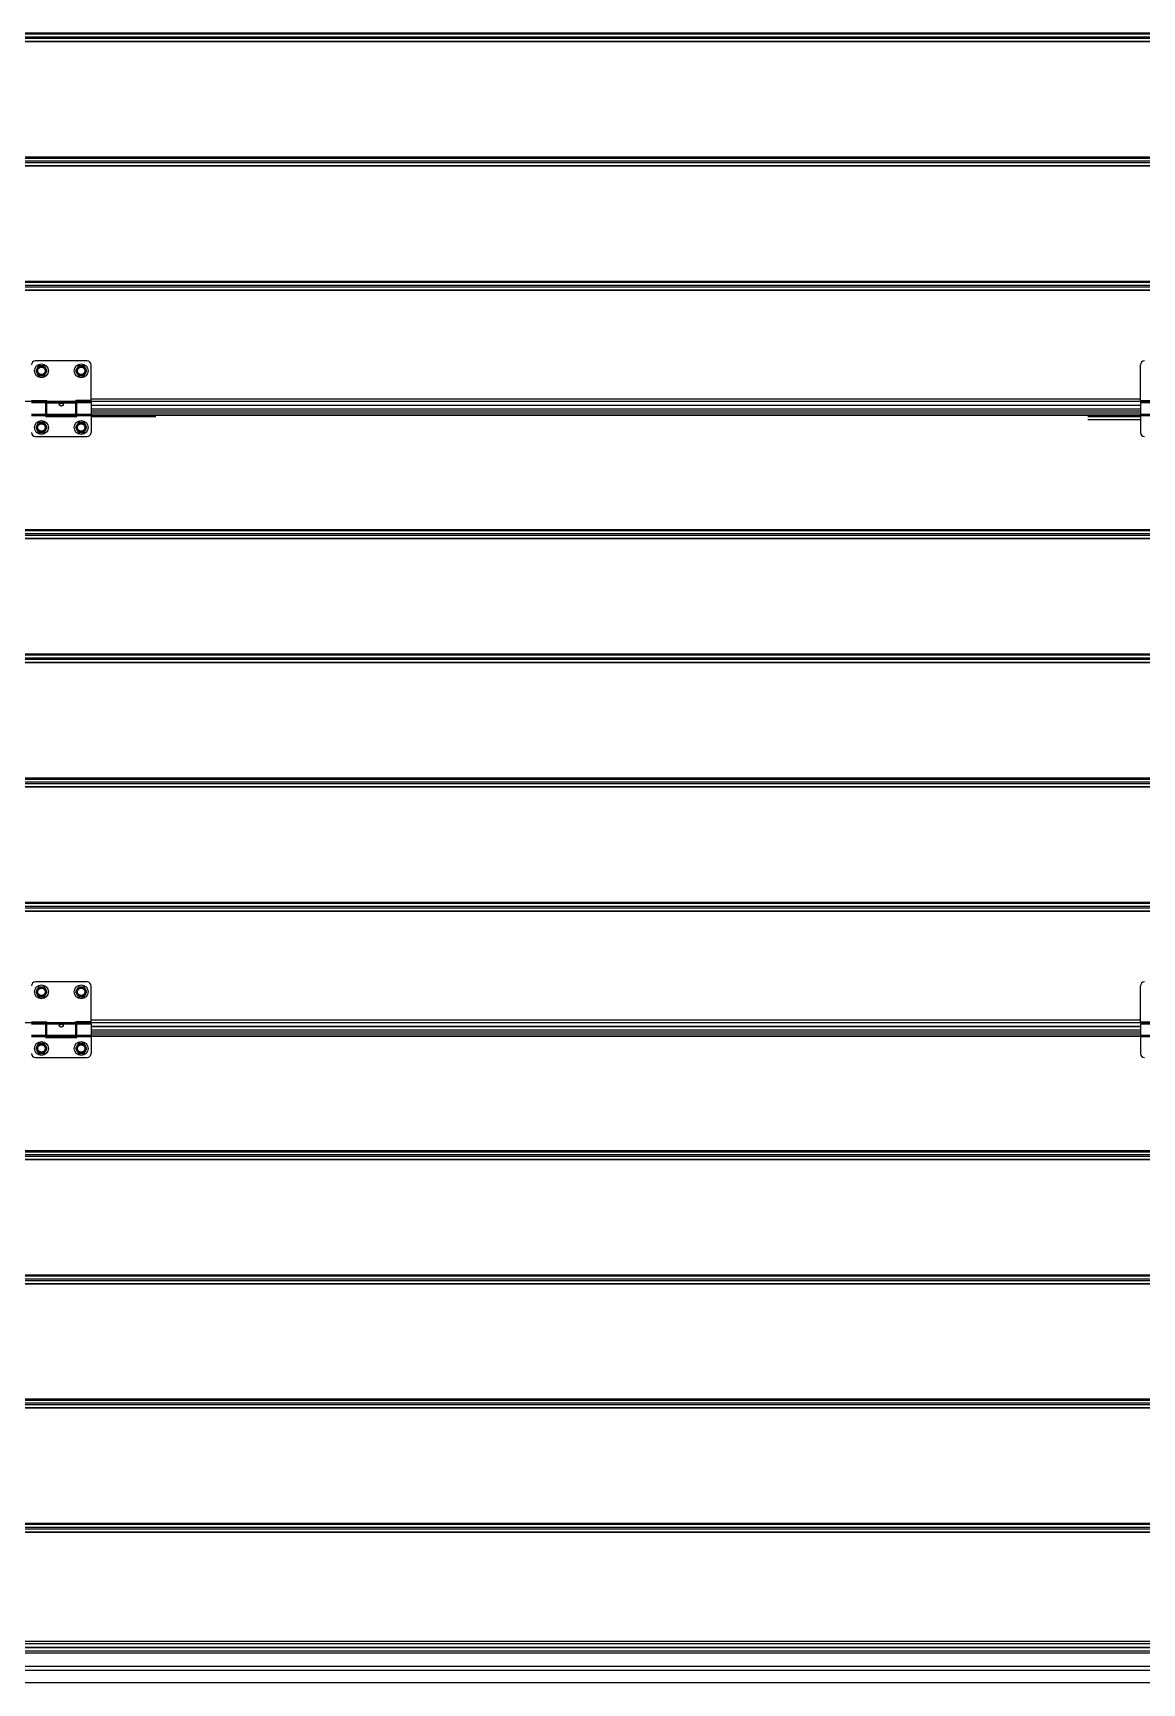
# Model space of a CAD drawing. Header units: millimetres. Extents: x 21899 to 38731, y -5425 to 3612.
# Drawn here: x 32139 to 33255, y 252 to 1913 of the extents above; entities that cross this region are included whole.
import ezdxf

# ---------------------------------------------------------------- set-up
doc = ezdxf.new("R2010")
doc.units = ezdxf.units.MM

msp = doc.modelspace()

# ---------------------------------------------------------------- linework, layer by layer
at = {"color": 9, "linetype": 'Continuous'}
for p, q in [((32262.4, 1912.6), (31344.9, 1912.6)), ((31344.9, 1911.8), (32262.4, 1911.8)), ((33200.1, 1912.6), (32262.4, 1912.6)), ((32262.4, 1911.8), (33200.1, 1911.8)), ((34109.2, 1912.6), (33200.1, 1912.6)), ((33200.1, 1911.8), (34109.2, 1911.8)), ((31344.9, 1908.9), (32262.4, 1908.9)), ((31344.9, 1907.3), (32262.4, 1907.3)), ((31344.9, 1904.3), (32262.4, 1904.3)), ((32262.4, 1903.6), (31344.9, 1903.6)), ((32262.4, 1908.9), (33200.1, 1908.9)), ((32262.4, 1907.3), (33200.1, 1907.3)), ((32262.4, 1904.3), (33200.1, 1904.3)), ((33200.1, 1903.6), (32262.4, 1903.6)), ((33200.1, 1908.9), (34109.2, 1908.9)), ((33200.1, 1907.3), (34109.2, 1907.3)), ((33200.1, 1904.3), (34109.2, 1904.3)), ((34109.2, 1903.6), (33200.1, 1903.6)), ((32262.4, 1787.6), (31344.9, 1787.6)), ((31344.9, 1786.8), (32262.4, 1786.8)), ((31344.9, 1783.9), (32262.4, 1783.9)), ((31344.9, 1782.3), (32262.4, 1782.3)), ((31344.9, 1779.3), (32262.4, 1779.3)), ((32262.4, 1778.6), (31344.9, 1778.6)), ((33200.1, 1787.6), (32262.4, 1787.6)), ((32262.4, 1786.8), (33200.1, 1786.8)), ((32262.4, 1783.9), (33200.1, 1783.9)), ((32262.4, 1782.3), (33200.1, 1782.3)), ((32262.4, 1779.3), (33200.1, 1779.3)), ((33200.1, 1778.6), (32262.4, 1778.6)), ((34109.2, 1787.6), (33200.1, 1787.6)), ((33200.1, 1786.8), (34109.2, 1786.8)), ((33200.1, 1783.9), (34109.2, 1783.9)), ((33200.1, 1782.3), (34109.2, 1782.3)), ((33200.1, 1779.3), (34109.2, 1779.3)), ((34109.2, 1778.6), (33200.1, 1778.6)), ((32262.4, 1662.6), (31344.9, 1662.6)), ((31344.9, 1661.8), (32262.4, 1661.8)), ((33200.1, 1662.6), (32262.4, 1662.6)), ((32262.4, 1661.8), (33200.1, 1661.8)), ((34109.2, 1662.6), (33200.1, 1662.6)), ((33200.1, 1661.8), (34109.2, 1661.8)), ((31344.9, 1658.9), (32262.4, 1658.9)), ((31344.9, 1657.3), (32262.4, 1657.3)), ((31344.9, 1654.3), (32262.4, 1654.3)), ((32262.4, 1653.6), (31344.9, 1653.6)), ((32262.4, 1658.9), (33200.1, 1658.9)), ((32262.4, 1657.3), (33200.1, 1657.3)), ((32262.4, 1654.3), (33200.1, 1654.3)), ((33200.1, 1653.6), (32262.4, 1653.6)), ((33200.1, 1658.9), (34109.2, 1658.9)), ((33200.1, 1657.3), (34109.2, 1657.3)), ((33200.1, 1654.3), (34109.2, 1654.3)), ((34109.2, 1653.6), (33200.1, 1653.6)), ((32262.4, 1541.6), (31344.9, 1541.6)), ((32137.2, 1529), (32151.7, 1529)), ((32137.2, 1527.7), (32151.7, 1527.7)), ((32151.7, 1528), (32182.7, 1528)), ((32181.7, 1541.4), (32152.7, 1541.4)), ((32181.7, 1540.2), (32152.7, 1540.2)), ((32182.7, 1529), (32197.2, 1529)), ((32182.7, 1527.7), (32197.2, 1527.7)), ((32262.4, 1544), (32197.2, 1544)), ((32262.4, 1537.7), (32197.2, 1537.7)), ((32262.4, 1534.1), (32197.2, 1534.1)), ((32197.2, 1530.3), (32262.4, 1530.3)), ((32197.2, 1528), (32262.4, 1528)), ((33200.1, 1544), (32262.4, 1544)), ((33200.1, 1541.6), (32262.4, 1541.6)), ((33200.1, 1537.7), (32262.4, 1537.7)), ((33200.1, 1534.1), (32262.4, 1534.1)), ((32262.4, 1530.3), (33200.1, 1530.3)), ((32262.4, 1528), (33200.1, 1528)), ((33253.2, 1544), (33200.1, 1544)), ((34109.2, 1541.6), (33200.1, 1541.6)), ((33253.2, 1537.7), (33200.1, 1537.7)), ((33253.2, 1534.1), (33200.1, 1534.1)), ((33200.1, 1530.3), (33253.2, 1530.3)), ((33200.1, 1528), (33253.2, 1528)), ((33253.2, 1529), (33267.7, 1529)), ((33253.2, 1527.7), (33267.7, 1527.7)), ((32151.7, 1526.6), (32182.7, 1526.6)), ((32197.2, 1526.6), (32262.4, 1526.6)), ((33200.1, 1526.6), (33253.2, 1526.6)), ((33200.1, 1523.7), (33253.2, 1523.7)), ((32262.4, 1412.6), (31344.9, 1412.6)), ((31344.9, 1411.8), (32262.4, 1411.8)), ((33200.1, 1412.6), (32262.4, 1412.6)), ((32262.4, 1411.8), (33200.1, 1411.8)), ((34109.2, 1412.6), (33200.1, 1412.6)), ((33200.1, 1411.8), (34109.2, 1411.8)), ((31344.9, 1408.9), (32262.4, 1408.9)), ((31344.9, 1407.3), (32262.4, 1407.3)), ((31344.9, 1404.3), (32262.4, 1404.3)), ((32262.4, 1403.6), (31344.9, 1403.6)), ((32262.4, 1408.9), (33200.1, 1408.9)), ((32262.4, 1407.3), (33200.1, 1407.3)), ((32262.4, 1404.3), (33200.1, 1404.3)), ((33200.1, 1403.6), (32262.4, 1403.6)), ((33200.1, 1408.9), (34109.2, 1408.9)), ((33200.1, 1407.3), (34109.2, 1407.3)), ((33200.1, 1404.3), (34109.2, 1404.3)), ((34109.2, 1403.6), (33200.1, 1403.6)), ((32262.4, 1287.6), (31344.9, 1287.6)), ((31344.9, 1286.8), (32262.4, 1286.8)), ((31344.9, 1283.9), (32262.4, 1283.9)), ((31344.9, 1282.3), (32262.4, 1282.3)), ((31344.9, 1279.3), (32262.4, 1279.3)), ((33200.1, 1287.6), (32262.4, 1287.6)), ((32262.4, 1286.8), (33200.1, 1286.8)), ((32262.4, 1283.9), (33200.1, 1283.9)), ((32262.4, 1282.3), (33200.1, 1282.3)), ((32262.4, 1279.3), (33200.1, 1279.3)), ((34109.2, 1287.6), (33200.1, 1287.6)), ((33200.1, 1286.8), (34109.2, 1286.8)), ((33200.1, 1283.9), (34109.2, 1283.9)), ((33200.1, 1282.3), (34109.2, 1282.3)), ((33200.1, 1279.3), (34109.2, 1279.3)), ((32262.4, 1278.6), (31344.9, 1278.6)), ((33200.1, 1278.6), (32262.4, 1278.6)), ((34109.2, 1278.6), (33200.1, 1278.6)), ((32262.4, 1162.6), (31344.9, 1162.6)), ((33200.1, 1162.6), (32262.4, 1162.6)), ((34109.2, 1162.6), (33200.1, 1162.6)), ((31344.9, 1161.8), (32262.4, 1161.8)), ((31344.9, 1158.9), (32262.4, 1158.9)), ((31344.9, 1157.3), (32262.4, 1157.3)), ((31344.9, 1154.3), (32262.4, 1154.3)), ((32262.4, 1153.6), (31344.9, 1153.6)), ((32262.4, 1161.8), (33200.1, 1161.8)), ((32262.4, 1158.9), (33200.1, 1158.9)), ((32262.4, 1157.3), (33200.1, 1157.3)), ((32262.4, 1154.3), (33200.1, 1154.3)), ((33200.1, 1153.6), (32262.4, 1153.6)), ((33200.1, 1161.8), (34109.2, 1161.8)), ((33200.1, 1158.9), (34109.2, 1158.9)), ((33200.1, 1157.3), (34109.2, 1157.3)), ((33200.1, 1154.3), (34109.2, 1154.3)), ((34109.2, 1153.6), (33200.1, 1153.6)), ((32262.4, 1037.6), (31344.9, 1037.6)), ((31344.9, 1036.8), (32262.4, 1036.8)), ((31344.9, 1033.9), (32262.4, 1033.9)), ((31344.9, 1032.3), (32262.4, 1032.3)), ((33200.1, 1037.6), (32262.4, 1037.6)), ((32262.4, 1036.8), (33200.1, 1036.8)), ((32262.4, 1033.9), (33200.1, 1033.9)), ((32262.4, 1032.3), (33200.1, 1032.3)), ((34109.2, 1037.6), (33200.1, 1037.6)), ((33200.1, 1036.8), (34109.2, 1036.8)), ((33200.1, 1033.9), (34109.2, 1033.9)), ((33200.1, 1032.3), (34109.2, 1032.3)), ((31344.9, 1029.3), (32262.4, 1029.3)), ((32262.4, 1028.6), (31344.9, 1028.6)), ((32262.4, 1029.3), (33200.1, 1029.3)), ((33200.1, 1028.6), (32262.4, 1028.6)), ((33200.1, 1029.3), (34109.2, 1029.3)), ((34109.2, 1028.6), (33200.1, 1028.6)), ((33200.1, 916.6), (31344.9, 916.6)), ((32181.7, 916.4), (32152.7, 916.4)), ((32181.7, 915.2), (32152.7, 915.2)), ((33200.1, 919), (32197.2, 919)), ((33253.2, 919), (33200.1, 919)), ((34109.2, 916.6), (33200.1, 916.6)), ((32137.2, 904), (32151.7, 904)), ((32137.2, 902.7), (32151.7, 902.7)), ((32151.7, 903), (32182.7, 903)), ((32151.7, 901.6), (32182.7, 901.6)), ((32182.7, 904), (32197.2, 904)), ((32182.7, 902.7), (32197.2, 902.7)), ((33200.1, 912.7), (32197.2, 912.7)), ((33200.1, 909.1), (32197.2, 909.1)), ((32197.2, 905.3), (33200.1, 905.3)), ((32197.2, 903), (33200.1, 903)), ((33253.2, 912.7), (33200.1, 912.7)), ((33253.2, 909.1), (33200.1, 909.1)), ((33200.1, 905.3), (33253.2, 905.3)), ((33200.1, 903), (33253.2, 903)), ((33253.2, 904), (33267.7, 904)), ((33253.2, 902.7), (33267.7, 902.7)), ((32262.4, 787.6), (31344.9, 787.6)), ((31344.9, 786.8), (32262.4, 786.8)), ((31344.9, 783.9), (32262.4, 783.9)), ((31344.9, 782.3), (32262.4, 782.3)), ((33200.1, 787.6), (32262.4, 787.6)), ((32262.4, 786.8), (33200.1, 786.8)), ((32262.4, 783.9), (33200.1, 783.9)), ((32262.4, 782.3), (33200.1, 782.3)), ((34109.2, 787.6), (33200.1, 787.6)), ((33200.1, 786.8), (34109.2, 786.8)), ((33200.1, 783.9), (34109.2, 783.9)), ((33200.1, 782.3), (34109.2, 782.3)), ((31344.9, 779.3), (32262.4, 779.3)), ((32262.4, 778.6), (31344.9, 778.6)), ((32262.4, 779.3), (33200.1, 779.3)), ((33200.1, 778.6), (32262.4, 778.6)), ((33200.1, 779.3), (34109.2, 779.3)), ((34109.2, 778.6), (33200.1, 778.6)), ((32262.4, 662.6), (31344.9, 662.6)), ((31344.9, 661.8), (32262.4, 661.8)), ((31344.9, 658.9), (32262.4, 658.9)), ((31344.9, 657.3), (32262.4, 657.3)), ((31344.9, 654.3), (32262.4, 654.3)), ((32262.4, 653.6), (31344.9, 653.6)), ((33200.1, 662.6), (32262.4, 662.6)), ((32262.4, 661.8), (33200.1, 661.8)), ((32262.4, 658.9), (33200.1, 658.9)), ((32262.4, 657.3), (33200.1, 657.3)), ((32262.4, 654.3), (33200.1, 654.3)), ((33200.1, 653.6), (32262.4, 653.6)), ((34109.2, 662.6), (33200.1, 662.6)), ((33200.1, 661.8), (34109.2, 661.8)), ((33200.1, 658.9), (34109.2, 658.9)), ((33200.1, 657.3), (34109.2, 657.3)), ((33200.1, 654.3), (34109.2, 654.3)), ((34109.2, 653.6), (33200.1, 653.6)), ((32262.4, 537.6), (31344.9, 537.6)), ((31344.9, 536.8), (32262.4, 536.8)), ((31344.9, 533.9), (32262.4, 533.9)), ((31344.9, 532.3), (32262.4, 532.3)), ((33200.1, 537.6), (32262.4, 537.6)), ((32262.4, 536.8), (33200.1, 536.8)), ((32262.4, 533.9), (33200.1, 533.9)), ((32262.4, 532.3), (33200.1, 532.3)), ((34183.2, 537.6), (33200.1, 537.6)), ((33200.1, 536.8), (34183.2, 536.8)), ((33200.1, 533.9), (34183.2, 533.9)), ((33200.1, 532.3), (34183.2, 532.3)), ((31344.9, 529.3), (32262.4, 529.3)), ((32262.4, 528.6), (31344.9, 528.6)), ((32262.4, 529.3), (33200.1, 529.3)), ((33200.1, 528.6), (32262.4, 528.6)), ((33200.1, 529.3), (34183.2, 529.3)), ((34183.2, 528.6), (33200.1, 528.6)), ((32262.4, 412.6), (31344.9, 412.6)), ((31344.9, 411.8), (32262.4, 411.8)), ((31344.9, 408.9), (32262.4, 408.9)), ((31344.9, 407.3), (32262.4, 407.3)), ((31344.9, 404.3), (32262.4, 404.3)), ((32262.4, 403.6), (31344.9, 403.6)), ((34109.2, 412.6), (32262.4, 412.6)), ((32262.4, 411.8), (34109.2, 411.8)), ((32262.4, 408.9), (34109.2, 408.9)), ((32262.4, 407.3), (34109.2, 407.3)), ((32262.4, 404.3), (34109.2, 404.3)), ((34109.2, 403.6), (32262.4, 403.6)), ((32262.4, 294), (31344.9, 294)), ((32262.4, 291.6), (31344.9, 291.6)), ((32262.4, 287.7), (31344.9, 287.7)), ((32262.4, 284.1), (31344.9, 284.1)), ((34109.2, 294), (32262.4, 294)), ((34109.2, 291.6), (32262.4, 291.6)), ((34109.2, 287.7), (32262.4, 287.7)), ((34109.2, 284.1), (32262.4, 284.1)), ((34109.2, 268.6), (31344.9, 268.6))]:
    msp.add_line(p, q, dxfattribs=at)
at = {"color": 7, "linetype": 'Continuous'}
for p, q in [((32193.2, 1582.6), (32141.2, 1582.6)), ((32144.4, 1577.5), (32141.5, 1572.6)), ((32150.1, 1577.5), (32144.4, 1577.5)), ((32152.9, 1572.6), (32150.1, 1577.5)), ((32184.4, 1577.5), (32181.5, 1572.6)), ((32190.1, 1577.5), (32184.4, 1577.5)), ((32192.9, 1572.6), (32190.1, 1577.5)), ((32197.2, 1542.6), (32197.2, 1578.6)), ((33253.2, 1542.6), (33253.2, 1578.6)), ((32141.5, 1572.6), (32144.4, 1567.6)), ((32144.4, 1567.6), (32150.1, 1567.6)), ((32150.1, 1567.6), (32152.9, 1572.6)), ((32181.5, 1572.6), (32184.4, 1567.6)), ((32184.4, 1567.6), (32190.1, 1567.6)), ((32190.1, 1567.6), (32192.9, 1572.6)), ((32137.2, 1542.6), (32152.7, 1542.6)), ((32137.2, 1540.6), (32151.7, 1540.6)), ((32151.7, 1526.6), (32151.7, 1540.6)), ((32152.7, 1539.6), (32151.7, 1539.6)), ((32152.7, 1529.6), (32151.7, 1529.6)), ((32182.7, 1528), (32151.7, 1528)), ((32152.7, 1528.6), (32152.7, 1542.6)), ((32181.7, 1528.6), (32152.7, 1528.6)), ((32197.2, 1542.6), (32181.7, 1542.6)), ((32181.7, 1528.6), (32181.7, 1542.6)), ((32182.7, 1539.6), (32181.7, 1539.6)), ((32182.7, 1529.6), (32181.7, 1529.6)), ((32182.7, 1540.6), (32197.2, 1540.6)), ((32182.7, 1526.6), (32182.7, 1540.6)), ((32197.2, 1540.6), (32197.2, 1510.6)), ((32262.4, 1537.6), (32197.2, 1537.6)), ((32262.4, 1532.1), (32197.2, 1532.1)), ((32262.4, 1528), (32197.2, 1528)), ((33200.1, 1537.6), (32262.4, 1537.6)), ((33200.1, 1532.1), (32262.4, 1532.1)), ((33200.1, 1528), (32262.4, 1528)), ((33253.2, 1537.6), (33200.1, 1537.6)), ((33253.2, 1532.1), (33200.1, 1532.1)), ((33253.2, 1528), (33200.1, 1528)), ((33253.2, 1542.6), (33268.7, 1542.6)), ((33253.2, 1540.6), (33267.7, 1540.6)), ((33253.2, 1540.6), (33253.2, 1510.6)), ((32144.4, 1520.5), (32141.5, 1515.6)), ((32141.5, 1515.6), (32144.4, 1510.6)), ((32150.1, 1520.5), (32144.4, 1520.5)), ((32152.9, 1515.6), (32150.1, 1520.5)), ((32150.1, 1510.6), (32152.9, 1515.6)), ((32151.7, 1526.6), (32182.7, 1526.6)), ((32184.4, 1520.5), (32181.5, 1515.6)), ((32181.5, 1515.6), (32184.4, 1510.6)), ((32190.1, 1520.5), (32184.4, 1520.5)), ((32192.9, 1515.6), (32190.1, 1520.5)), ((32190.1, 1510.6), (32192.9, 1515.6)), ((32141.2, 1506.6), (32193.2, 1506.6)), ((32144.4, 1510.6), (32150.1, 1510.6)), ((32184.4, 1510.6), (32190.1, 1510.6)), ((32193.2, 957.6), (32141.2, 957.6)), ((32144.4, 952.5), (32141.5, 947.6)), ((32141.5, 947.6), (32144.4, 942.6)), ((32150.1, 952.5), (32144.4, 952.5)), ((32152.9, 947.6), (32150.1, 952.5)), ((32150.1, 942.6), (32152.9, 947.6)), ((32184.4, 952.5), (32181.5, 947.6)), ((32181.5, 947.6), (32184.4, 942.6)), ((32190.1, 952.5), (32184.4, 952.5)), ((32192.9, 947.6), (32190.1, 952.5)), ((32190.1, 942.6), (32192.9, 947.6)), ((32197.2, 917.6), (32197.2, 953.6)), ((33253.2, 917.6), (33253.2, 953.6)), ((32144.4, 942.6), (32150.1, 942.6)), ((32184.4, 942.6), (32190.1, 942.6)), ((32137.2, 917.6), (32152.7, 917.6)), ((32137.2, 915.6), (32151.7, 915.6)), ((32151.7, 901.6), (32151.7, 915.6)), ((32152.7, 914.6), (32151.7, 914.6)), ((32152.7, 903.6), (32152.7, 917.6)), ((32197.2, 917.6), (32181.7, 917.6)), ((32181.7, 903.6), (32181.7, 917.6)), ((32182.7, 914.6), (32181.7, 914.6)), ((32182.7, 915.6), (32197.2, 915.6)), ((32182.7, 901.6), (32182.7, 915.6)), ((32197.2, 915.6), (32197.2, 885.6)), ((33253.2, 917.6), (33268.7, 917.6)), ((33253.2, 915.6), (33267.7, 915.6)), ((33253.2, 915.6), (33253.2, 885.6)), ((32152.7, 904.6), (32151.7, 904.6)), ((32182.7, 903), (32151.7, 903)), ((32151.7, 901.6), (32182.7, 901.6)), ((32181.7, 903.6), (32152.7, 903.6)), ((32182.7, 904.6), (32181.7, 904.6)), ((33200.1, 912.6), (32197.2, 912.6)), ((33200.1, 907.1), (32197.2, 907.1)), ((33200.1, 903), (32197.2, 903)), ((33253.2, 912.6), (33200.1, 912.6)), ((33253.2, 907.1), (33200.1, 907.1)), ((33253.2, 903), (33200.1, 903)), ((32141.2, 881.6), (32193.2, 881.6)), ((32144.4, 895.5), (32141.5, 890.6)), ((32141.5, 890.6), (32144.4, 885.6)), ((32150.1, 895.5), (32144.4, 895.5)), ((32144.4, 885.6), (32150.1, 885.6)), ((32152.9, 890.6), (32150.1, 895.5)), ((32150.1, 885.6), (32152.9, 890.6)), ((32184.4, 895.5), (32181.5, 890.6)), ((32181.5, 890.6), (32184.4, 885.6)), ((32190.1, 895.5), (32184.4, 895.5)), ((32184.4, 885.6), (32190.1, 885.6)), ((32192.9, 890.6), (32190.1, 895.5)), ((32190.1, 885.6), (32192.9, 890.6)), ((32262.4, 287.6), (31344.9, 287.6)), ((34109.2, 287.6), (32262.4, 287.6)), ((34222.2, 282.1), (31228.2, 282.1)), ((33128.5, 252.1), (31344.9, 252.1)), ((34109.2, 252.1), (32262.4, 252.1))]:
    msp.add_line(p, q, dxfattribs=at)
msp.add_line((34220.2, 264.6), (31230.2, 264.6))
for centre, radius in [((32147.2, 1572.6), 7), ((32187.2, 1572.6), 7), ((32147.2, 1572.6), 3.75), ((32187.2, 1572.6), 3.75), ((32147.2, 1515.6), 7), ((32147.2, 1515.6), 3.75), ((32187.2, 1515.6), 7), ((32187.2, 1515.6), 3.75), ((32147.2, 947.6), 7), ((32147.2, 947.6), 3.75), ((32187.2, 947.6), 7), ((32187.2, 947.6), 3.75), ((32147.2, 890.6), 7), ((32187.2, 890.6), 7), ((32147.2, 890.6), 3.75), ((32187.2, 890.6), 3.75)]:
    msp.add_circle(centre, radius, dxfattribs=at)
at = {"color": 9, "linetype": 'Continuous'}
for centre in [(32147.2, 1572.6), (32187.2, 1572.6), (32147.2, 1515.6), (32187.2, 1515.6), (32147.2, 947.6), (32187.2, 947.6), (32147.2, 890.6), (32187.2, 890.6)]:
    msp.add_circle(centre, 4.7, dxfattribs=at)
at = {"color": 7, "linetype": 'Continuous'}
for centre, start, end in [((32141.2, 1578.6), 90, 180), ((32193.2, 1578.6), 0, 90), ((33257.2, 1578.6), 90, 180), ((32141.2, 1510.6), 180, 270), ((32193.2, 1510.6), 270, 0), ((33257.2, 1510.6), 180, 270), ((32141.2, 953.6), 90, 180), ((32193.2, 953.6), 0, 90), ((33257.2, 953.6), 90, 180), ((32141.2, 885.6), 180, 270), ((32193.2, 885.6), 270, 0), ((33257.2, 885.6), 180, 270)]:
    msp.add_arc(centre, 4, start, end, dxfattribs=at)
for points, start_tangent, end_tangent in [([(32165.2, 1538.8), (32165.3, 1539.2), (32165.5, 1539.5), (32165.8, 1539.7), (32166.1, 1539.8), (32166.5, 1539.9), (32166.9, 1540), (32167.3, 1540), (32167.7, 1540), (32168.1, 1539.9), (32168.4, 1539.8), (32168.8, 1539.6), (32169, 1539.4), (32169.2, 1539.2), (32169.2, 1538.8)], (0, 1), (0, -1)), ([(32165.3, 1538.4), (32165.3, 1538.5), (32165.2, 1538.8)], (-0.374906, 0.927063), (0, 1)), ([(32169.1, 1538.4), (32169, 1538.1), (32168.7, 1537.8), (32168.4, 1537.5), (32168, 1537.3), (32167.6, 1537.2), (32167.2, 1537.2), (32166.8, 1537.2), (32166.4, 1537.4), (32166, 1537.6), (32165.7, 1537.8), (32165.5, 1538.1), (32165.3, 1538.4)], (-0.381296, -0.924453), (-0.374906, 0.927063)), ([(32169.2, 1538.8), (32169.2, 1538.5), (32169.1, 1538.4)], (0, -1), (-0.381296, -0.924453)), ([(32165.2, 913.8), (32165.3, 914.2), (32165.5, 914.5), (32165.8, 914.7), (32166.1, 914.8), (32166.5, 914.9), (32166.9, 915), (32167.3, 915), (32167.7, 915), (32168.1, 914.9), (32168.4, 914.8), (32168.8, 914.6), (32169, 914.4), (32169.2, 914.2), (32169.2, 913.8)], (0, 1), (0, -1)), ([(32165.3, 913.4), (32165.3, 913.5), (32165.2, 913.8)], (-0.374906, 0.927063), (0, 1)), ([(32169.1, 913.4), (32169, 913.1), (32168.7, 912.8), (32168.4, 912.5), (32168, 912.3), (32167.6, 912.2), (32167.2, 912.2), (32166.8, 912.2), (32166.4, 912.4), (32166, 912.6), (32165.7, 912.8), (32165.5, 913.1), (32165.3, 913.4)], (-0.381296, -0.924453), (-0.374906, 0.927063)), ([(32169.2, 913.8), (32169.2, 913.5), (32169.1, 913.4)], (0, -1), (-0.381296, -0.924453))]:
    msp.add_spline(points, degree=3, dxfattribs=dict(at, start_tangent=start_tangent, end_tangent=end_tangent))

doc.saveas('drawing.dxf')
